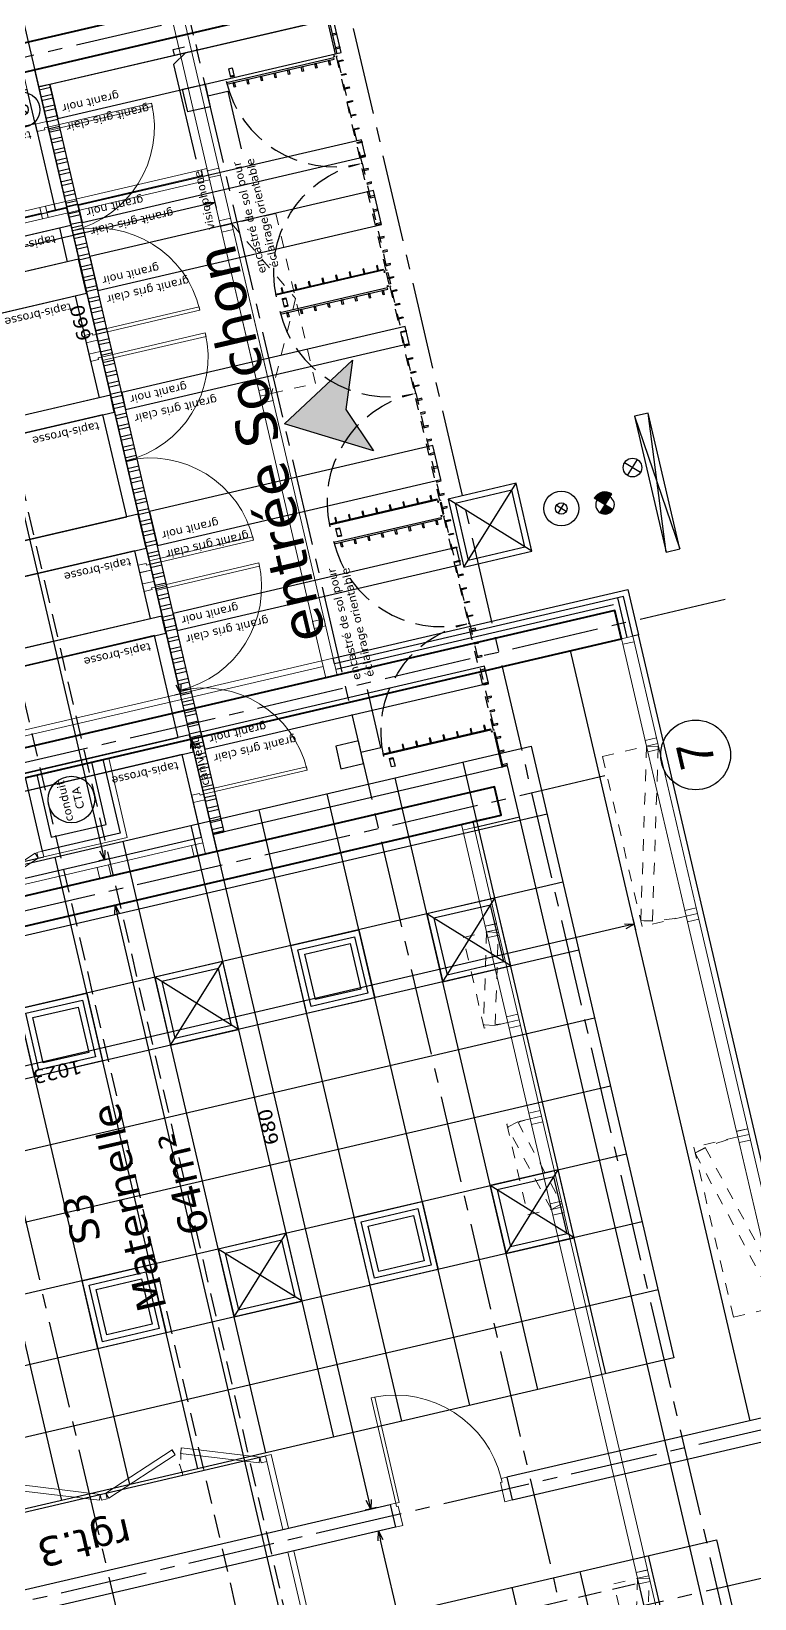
# Model space of a CAD drawing. Header units: metres. Extents: x -49 to 867749, y -579737 to 170817.
# Drawn here: x 867388.03 to 867394.25, y -409025.56 to -409012.08 of the extents above; entities that cross this region are included whole.
import ezdxf
from ezdxf.enums import TextEntityAlignment as Align

# ---------------------------------------------------------------- set-up
doc = ezdxf.new("R2010")
doc.units = ezdxf.units.M
doc.header["$MEASUREMENT"] = 0
doc.header["$PDMODE"] = 3
doc.header["$PDSIZE"] = 0.1
for name, pattern in [('01', [0.15, 0.1, -0.05]), ('02', [0.28, 0.2, -0.08]), ('03', [0.7, 0.5, -0.2]), ('AXES2', [1.125, 0.75, -0.125, 0.125, -0.125])]:
    doc.linetypes.add(name, pattern=pattern)
for name, color, linetype in [('00-AXE-0.00', 14, 'AXES2'), ('01-CLOISON-0.25', 3, 'Continuous'), ('01-DOUBLAGE-0.0x', 6, 'Continuous'), ('01-ISOL-0.08', 43, 'ISOLATION'), ('01-MEN-VU-0.13', 163, 'Continuous'), ('01-SANITAIRE-0.15', 44, 'Continuous'), ('02-VU-CACHE-02-0.10', 133, '02'), ('06-COT-50&100-0.20', 2, 'Continuous'), ('06-SYMB-DIVERS-0.20', 20, 'Continuous'), ('06-TXT-DETAILS-DIVERS-02.20', 2, 'Continuous'), ('06-TXT-DIVERS-0.20', 70, 'Continuous'), ('06-TXT-ETIQUETTES SURFACES', 210, 'Continuous'), ('07-PLAFONDS-0.13', 5, 'Continuous'), ('07-SOLS-0.13', 211, 'Continuous'), ('08-VU-0.08', 56, 'Continuous'), ('08-VU-0.13', 44, 'Continuous'), ('08-VU-0.20', 32, 'Continuous')]:
    doc.layers.add(name, color=color, linetype=linetype)
doc.layers.add('01-BETON-0.40', color=4, linetype='Continuous', lineweight=40)
doc.layers.add('01-MEN-CP-0.15', color=2, linetype='Continuous', lineweight=18)
doc.styles.add('COT', font='verdana.ttf')
doc.styles.add('locaux 100', font='verdana.ttf', dxfattribs={"height": 0.22})
doc.styles.add('locaux 20', font='verdana.ttf', dxfattribs={"height": 0.07})
doc.styles.add('locaux 200', font='verdana.ttf', dxfattribs={"height": 0.35})
doc.styles.get("Standard").update_dxf_attribs({"font": 'arial.ttf'})
doc.linetypes.add('ISOLATION', pattern='A,0.0001,-0.1,[134,ltypeshp.shx,S=0.1,R=0,X=-0.1,Y=0],-0.2,[134,ltypeshp.shx,S=0.1,R=180,X=0.1,Y=0],-0.1', length=0.4001)
doc.dimstyles.new('COT50', dxfattribs={"dimtxt": 0.12, "dimasz": 0.08, "dimexe": 0.05, "dimexo": 0, "dimgap": 0.05, "dimtad": 1, "dimdec": 0, "dimlfac": 100, "dimzin": 0, "dimdsep": 46, "dimtxsty": 'COT', "dimblk": 'OPEN30', "dimcen": 0.04, "dimdle": 0.05, "dimclrd": 256, "dimclre": 256, "dimclrt": 6, "dimadec": 0, "dimazin": 0, "dimtm": 1e-09, "dimtfac": 1, "dimtdec": 0, "dimtmove": 1, "dimatfit": 0, "dimldrblk": 'OPEN30', "dimfxl": 0.05, "dimfxlon": 1, "dimtolj": 1, "dimtzin": 0, "dimlwd": -1, "dimlwe": -1, "dimarcsym": 0})

# ---------------------------------------------------------------- blocks, each defined once
blk = doc.blocks.new('fen150')
at = {"linetype": '01'}
blk.add_lwpolyline([(-1.55, 0), (-1.55, 0.388), (-0.05, 0.388), (-0.05, 0)], dxfattribs=at)
blk.add_lwpolyline([(-1.525, 0.292), (-0.076, -0.097), (-0.05, 0), (-1.499, 0.388)], close=True, dxfattribs=at)
for points in [[(-1.6, -0.1), (-1.55, -0.1), (-1.55, 0), (-1.6, 0)], [(-1.55, -0.1), (-1.5, -0.1), (-1.5, 0), (-1.55, 0)], [(-0.05, -0.1), (0, -0.1), (0, 0), (-0.05, 0)], [(-1.55, -0.1), (-0.05, -0.1), (-0.05, 0), (-1.55, 0)], [(-0.1, -0.1), (-0.05, -0.1), (-0.05, 0), (-0.1, 0)]]:
    blk.add_lwpolyline(points, close=True)
blk.add_arc((-0.05, 0), 1.5, 165, 180, dxfattribs=at)
blk = doc.blocks.new('Spot-directionnel')
h = blk.add_hatch(color=256)
h.dxf.hatch_style = 1
h.paths.add_polyline_path([(-0.057, 0.057, 0.414214), (-0.057, -0.057), (0, 0)])
h = blk.add_hatch(color=256)
h.dxf.hatch_style = 1
h.paths.add_polyline_path([(0.078, 0.078), (0, 0), (0.078, -0.078, 0.414214)])
for p, q in [((-0.057, -0.057), (0.078, 0.078)), ((-0.057, 0.057), (0.078, -0.078))]:
    blk.add_line(p, q)
for radius, start, end in [(0.08, 45, 315), (0.11, 315, 45)]:
    blk.add_arc((0, 0), radius, start, end)
blk = doc.blocks.new('LuminaireSuspendu')
for p, q in [((-0.035, 0.035), (0.035, -0.035)), ((-0.035, -0.035), (0.035, 0.035))]:
    blk.add_line(p, q)
for radius in [0.15, 0.05]:
    blk.add_circle((0, 0), radius)
blk = doc.blocks.new('Eclairage-Pl-60x60')
for p, q in [((-0.3, 0.3), (0.3, -0.3)), ((-0.3, -0.3), (0.3, 0.3))]:
    blk.add_line(p, q)
for points in [[(-0.3, -0.3), (0.3, -0.3), (0.3, 0.3), (-0.3, 0.3)], [(-0.25, -0.25), (0.25, -0.25), (0.25, 0.25), (-0.25, 0.25)]]:
    blk.add_lwpolyline(points, close=True)
blk = doc.blocks.new('_Open30')
at = {"color": 0, "linetype": 'ByBlock', "lineweight": -2}
for p, q in [((-1, 0.27), (0, 0)), ((0, 0), (-1, -0.27)), ((0, 0), (-1, 0))]:
    blk.add_line(p, q, dxfattribs=at)
blk = doc.blocks.new('*D166')
at = {"layer": '06-COT-50&100-0.20', "transparency": 16777216}
for p, q in [((867391.064, -409024.97), (867390.967, -409024.992)), ((867392.54, -409031.524), (867391.033, -409025.059)), ((867392.607, -409031.59), (867392.51, -409031.613))]:
    blk.add_line(p, q, dxfattribs=at)
at = {"layer": 'Defpoints', "color": 0, "transparency": 16777216}
for p in [(867391.015, -409024.981), (867391.162, -409024.947), (867392.705, -409031.568)]:
    blk.add_point(p, dxfattribs=at)
at = {"layer": '06-COT-50&100-0.20', "transparency": 16777216, "xscale": 0.08, "yscale": 0.08, "zscale": 0.08}
for p, rotation in [((867391.015, -409024.981), 103.1212703830424), ((867392.559, -409031.602), 283.1212703830424)]:
    blk.add_blockref('_Open30', p, dxfattribs=dict(at, rotation=rotation))
at = {"layer": '06-COT-50&100-0.20', "color": 6, "transparency": 16777216, "insert": (867391.677, -409028.317), "char_height": 0.12, "attachment_point": 5, "rotation": 103.1213, "style": 'COT'}
blk.add_mtext('\\A1;680', dxfattribs=at)
blk = doc.blocks.new('*D167')
at = {"layer": '06-COT-50&100-0.20', "transparency": 16777216}
for p, q in [((867389.358, -409018.18), (867389.455, -409018.157)), ((867390.932, -409024.713), (867389.425, -409018.246)), ((867390.999, -409024.779), (867390.902, -409024.802))]:
    blk.add_line(p, q, dxfattribs=at)
at = {"layer": 'Defpoints', "color": 0, "transparency": 16777216}
for p in [(867389.407, -409018.168), (867388.562, -409018.365), (867391.097, -409024.757)]:
    blk.add_point(p, dxfattribs=at)
at = {"layer": '06-COT-50&100-0.20', "transparency": 16777216, "xscale": 0.08, "yscale": 0.08, "zscale": 0.08}
for p, rotation in [((867389.407, -409018.168), 103.1212703830424), ((867390.95, -409024.791), 283.1212703830424)]:
    blk.add_blockref('_Open30', p, dxfattribs=dict(at, rotation=rotation))
at = {"layer": '06-COT-50&100-0.20', "color": 6, "transparency": 16777216, "insert": (867390.069, -409021.505), "char_height": 0.12, "attachment_point": 5, "rotation": 103.1213, "style": 'COT'}
blk.add_mtext('\\A1;680', dxfattribs=at)
blk = doc.blocks.new('*D168')
at = {"layer": '06-COT-50&100-0.20', "transparency": 16777216}
for p, q in [((867387.769, -409011.362), (867387.866, -409011.34)), ((867389.298, -409017.701), (867387.836, -409011.429)), ((867389.267, -409017.79), (867389.365, -409017.767))]:
    blk.add_line(p, q, dxfattribs=at)
at = {"layer": 'Defpoints', "color": 0, "transparency": 16777216}
for p in [(867387.818, -409011.351), (867387.156, -409011.505), (867388.581, -409017.95)]:
    blk.add_point(p, dxfattribs=at)
at = {"layer": '06-COT-50&100-0.20', "transparency": 16777216, "xscale": 0.08, "yscale": 0.08, "zscale": 0.08}
for p, rotation in [((867387.818, -409011.351), 103.1212703830424), ((867389.316, -409017.779), 283.1212703830424)]:
    blk.add_blockref('_Open30', p, dxfattribs=dict(at, rotation=rotation))
at = {"layer": '06-COT-50&100-0.20', "color": 6, "transparency": 16777216, "insert": (867388.457, -409014.59), "char_height": 0.12, "attachment_point": 5, "rotation": 103.1213, "style": 'COT'}
blk.add_mtext('\\A1;660', dxfattribs=at)
blk = doc.blocks.new('P90-20')
at = {"linetype": 'Continuous'}
for points in [[(-0.05, 0.929), (-0.05, 0), (-0.08, 0), (-0.08, 0.929)], [(-0.965, -0.03), (-0.965, -0.2), (-1.03, -0.2), (-1.03, 0), (-0.98, 0), (-0.98, -0.03)], [(0, 0), (0, -0.2), (-0.065, -0.2), (-0.065, -0.03), (-0.05, -0.03), (-0.05, 0)]]:
    blk.add_lwpolyline(points, close=True, dxfattribs=at)
blk.add_arc((-0.043, -0.006), 0.937, 92.2388, 179.6062, dxfattribs=at)
at = {"linetype": 'Continuous', "text_generation_flag": 6}
blk.add_attdef('TEXTE', text='', height=0.08, rotation=90, dxfattribs=at).set_placement((-0.188, 0.469), align=Align.CENTER)
blk = doc.blocks.new('*D163')
at = {"layer": '06-COT-50&100-0.20', "transparency": 16777216}
for p, q in [((867389.532, -409013.574), (867383.598, -409014.957)), ((867389.599, -409013.507), (867389.621, -409013.604)), ((867383.509, -409014.926), (867383.532, -409015.024))]:
    blk.add_line(p, q, dxfattribs=at)
at = {"layer": 'Defpoints', "color": 0, "transparency": 16777216}
for p in [(867389.565, -409013.362), (867383.475, -409014.781), (867383.52, -409014.975)]:
    blk.add_point(p, dxfattribs=at)
at = {"layer": '06-COT-50&100-0.20', "transparency": 16777216, "xscale": 0.08, "yscale": 0.08, "zscale": 0.08}
for p, rotation in [((867389.61, -409013.556), 13.12127038304243), ((867383.52, -409014.975), 193.1212703830424)]:
    blk.add_blockref('_Open30', p, dxfattribs=dict(at, rotation=rotation))
at = {"layer": '06-COT-50&100-0.20', "color": 6, "transparency": 16777216, "insert": (867386.591, -409014.375), "char_height": 0.12, "attachment_point": 5, "rotation": 193.1213, "style": 'COT'}
blk.add_mtext('\\A1;625', dxfattribs=at)
blk = doc.blocks.new('*D185')
at = {"layer": '06-COT-50&100-0.20', "transparency": 16777216}
for p, q in [((867393.135, -409019.779), (867383.328, -409022.065)), ((867393.201, -409019.712), (867393.224, -409019.809)), ((867383.239, -409022.034), (867383.261, -409022.132))]:
    blk.add_line(p, q, dxfattribs=at)
at = {"layer": 'Defpoints', "color": 0, "transparency": 16777216}
for p in [(867392.665, -409017.409), (867382.634, -409019.439), (867383.25, -409022.083)]:
    blk.add_point(p, dxfattribs=at)
at = {"layer": '06-COT-50&100-0.20', "transparency": 16777216, "xscale": 0.08, "yscale": 0.08, "zscale": 0.08}
for p, rotation in [((867393.213, -409019.761), 13.12127038304243), ((867383.25, -409022.083), 193.1212703830424)]:
    blk.add_blockref('_Open30', p, dxfattribs=dict(at, rotation=rotation))
at = {"layer": '06-COT-50&100-0.20', "color": 6, "transparency": 16777216, "insert": (867388.257, -409021.031), "char_height": 0.12, "attachment_point": 5, "rotation": 193.1213, "style": 'COT'}
blk.add_mtext('\\A1;1023', dxfattribs=at)
blk = doc.blocks.new('fen80')
at = {"linetype": '01'}
blk.add_lwpolyline([(0.849, 0.11), (0.076, -0.097), (0.05, 0), (0.823, 0.207)], close=True, dxfattribs=at)
blk.add_lwpolyline([(0.85, 0), (0.85, 0.207), (0.05, 0.207), (0.05, 0)], dxfattribs=at)
for points in [[(0.05, -0.1), (0, -0.1), (0, 0), (0.05, 0)], [(0.1, -0.1), (0.05, -0.1), (0.05, 0), (0.1, 0)], [(0.85, -0.1), (0.05, -0.1), (0.05, 0), (0.85, 0)], [(0.85, -0.1), (0.8, -0.1), (0.8, 0), (0.85, 0)], [(0.9, -0.1), (0.85, -0.1), (0.85, 0), (0.9, 0)]]:
    blk.add_lwpolyline(points, close=True)
blk.add_arc((0.05, 0), 0.8, 0, 14.9998, dxfattribs=at)
blk = doc.blocks.new('P180')
for points in [[(-1.85, 0.915), (-1.85, 0), (-1.88, 0), (-1.88, 0.915)], [(-0.08, 0.915), (-0.08, 0), (-0.05, 0), (-0.05, 0.915)], [(0, 0), (0, -0.1), (-0.065, -0.1), (-0.065, -0.03), (-0.05, -0.03), (-0.05, 0)]]:
    blk.add_lwpolyline(points, close=True)
at = {"linetype": 'Continuous'}
blk.add_lwpolyline([(-1.93, 0), (-1.93, -0.1), (-1.865, -0.1), (-1.865, -0.03), (-1.88, -0.03), (-1.88, 0)], close=True, dxfattribs=at)
for centre, start, end in [((-1.88, 0), 0, 90), ((-0.05, 0), 90, 180)]:
    blk.add_arc(centre, 0.915, start, end)
at = {"linetype": 'Continuous', "text_generation_flag": 6}
blk.add_attdef('TEXTE', (-0.188, 0.598), '', height=0.08, rotation=90, dxfattribs=at)
blk = doc.blocks.new('A$C6BB47F20')
for points in [[(-0.027, 0.022), (-0.027, 0.967), (-0.038, 0.967), (-0.038, 0.022)], [(-0.038, 0.912), (-0.038, 0.902), (-0.078, 0.902), (-0.078, 0.912)], [(-0.038, 0.792), (-0.038, 0.782), (-0.078, 0.782), (-0.078, 0.792)], [(-0.038, 0.672), (-0.038, 0.662), (-0.078, 0.662), (-0.078, 0.672)], [(-0.038, 0.552), (-0.038, 0.542), (-0.078, 0.542), (-0.078, 0.552)], [(-0.038, 0.432), (-0.038, 0.422), (-0.078, 0.422), (-0.078, 0.432)], [(-0.038, 0.312), (-0.038, 0.302), (-0.078, 0.302), (-0.078, 0.312)], [(-0.038, 0.192), (-0.038, 0.182), (-0.078, 0.182), (-0.078, 0.192)], [(-0.038, 0.072), (-0.038, 0.062), (-0.078, 0.062), (-0.078, 0.072)]]:
    blk.add_lwpolyline(points, close=True)
at = {"linetype": '01', "ltscale": 0.25}
for points in [[(-0.02, 0), (-0.965, 0), (-0.965, -0.01), (-0.02, -0.01)], [(-0.91, -0.01), (-0.9, -0.01), (-0.9, -0.05), (-0.91, -0.05)], [(-0.79, -0.01), (-0.78, -0.01), (-0.78, -0.05), (-0.79, -0.05)], [(-0.67, -0.01), (-0.66, -0.01), (-0.66, -0.05), (-0.67, -0.05)], [(-0.55, -0.01), (-0.54, -0.01), (-0.54, -0.05), (-0.55, -0.05)], [(-0.43, -0.01), (-0.42, -0.01), (-0.42, -0.05), (-0.43, -0.05)], [(-0.31, -0.01), (-0.3, -0.01), (-0.3, -0.05), (-0.31, -0.05)], [(-0.19, -0.01), (-0.18, -0.01), (-0.18, -0.05), (-0.19, -0.05)], [(-0.07, -0.01), (-0.06, -0.01), (-0.06, -0.05), (-0.07, -0.05)]]:
    blk.add_lwpolyline(points, close=True, dxfattribs=at)
blk.add_circle((-0.013, 0.015), 0.005)
at = {"linetype": '03', "ltscale": 0.5}
blk.add_arc((-0.013, 0.015), 0.952, 90, 180, dxfattribs=at)
blk = doc.blocks.new('*D843')
at = {"layer": '06-COT-50&100-0.20', "transparency": 16777216}
for p, q in [((867388.705, -409019.608), (867388.802, -409019.585)), ((867393.457, -409039.774), (867388.771, -409019.674)), ((867393.426, -409039.863), (867393.523, -409039.841))]:
    blk.add_line(p, q, dxfattribs=at)
at = {"layer": 'Defpoints', "color": 0, "transparency": 16777216}
for p in [(867388.753, -409019.597), (867387.7, -409019.842), (867393.042, -409039.953)]:
    blk.add_point(p, dxfattribs=at)
at = {"layer": '06-COT-50&100-0.20', "transparency": 16777216, "xscale": 0.08, "yscale": 0.08, "zscale": 0.08}
for p, rotation in [((867388.753, -409019.597), 103.1212703830424), ((867393.475, -409039.852), 283.1212703830424)]:
    blk.add_blockref('_Open30', p, dxfattribs=dict(at, rotation=rotation))
at = {"layer": '06-COT-50&100-0.20', "color": 6, "transparency": 16777216, "insert": (867391.004, -409029.75), "char_height": 0.12, "attachment_point": 5, "rotation": 103.1213, "style": 'COT'}
blk.add_mtext('\\A1;2080', dxfattribs=at)
blk = doc.blocks.new('*D844')
at = {"layer": '06-COT-50&100-0.20', "transparency": 16777216}
for p, q in [((867389.812, -409010.594), (867375.964, -409013.822)), ((867389.902, -409010.624), (867389.879, -409010.527)), ((867375.897, -409013.889), (867375.874, -409013.791))]:
    blk.add_line(p, q, dxfattribs=at)
at = {"layer": 'Defpoints', "color": 0, "transparency": 16777216}
for p in [(867390.146, -409011.674), (867375.886, -409013.84), (867376.142, -409014.938)]:
    blk.add_point(p, dxfattribs=at)
at = {"layer": '06-COT-50&100-0.20', "transparency": 16777216, "xscale": 0.08, "yscale": 0.08, "zscale": 0.08}
for p, rotation in [((867389.89, -409010.576), 13.12127038304243), ((867375.886, -409013.84), 193.1212703830424)]:
    blk.add_blockref('_Open30', p, dxfattribs=dict(at, rotation=rotation))
at = {"layer": '06-COT-50&100-0.20', "color": 6, "transparency": 16777216, "insert": (867382.913, -409012.318), "char_height": 0.12, "attachment_point": 5, "rotation": 193.1213, "style": 'COT'}
blk.add_mtext('\\A1;1438', dxfattribs=at)
blk = doc.blocks.new('A$C6E921B32')
at = {"layer": '07-SOLS-0.13'}
for points in [[(0.879, 2.6), (0.879, 12.831), (0.729, 12.831), (0.729, 2.6)], [(1.929, 2.6), (1.929, 12.831), (1.779, 12.831), (1.779, 2.6)], [(2.829, 2.6), (2.829, 12.831), (2.529, 12.831), (2.529, 2.6)], [(3.879, 2.6), (3.88, 12.831), (3.73, 12.831), (3.729, 2.6)], [(5.079, 2.6), (5.079, 12.831), (4.779, 12.831), (4.779, 2.6)], [(5.529, 2.6), (5.529, 12.831), (5.379, 12.831), (5.379, 2.6)], [(6.6, 2.7), (6.6, 12.831), (6.3, 12.831), (6.3, 2.7)], [(0.879, 0), (0.879, 2.5), (0.729, 2.5), (0.729, 0)], [(1.779, 2.5), (1.779, 0), (1.929, 0), (1.929, 2.5)], [(2.529, 2.5), (2.529, 0), (2.829, 0), (2.829, 2.5)], [(3.729, 2.5), (3.729, 0), (3.879, 0), (3.879, 2.5)], [(4.779, 2.5), (4.779, 0), (5.079, 0), (5.079, 2.5)], [(5.379, 2.5), (5.379, 0), (5.529, 0), (5.529, 2.5)], [(6.3, 2.5), (6.3, 0), (6.6, 0), (6.6, 2.5)]]:
    blk.add_lwpolyline(points, close=True, dxfattribs=at)
at = {"layer": '08-VU-0.08'}
for points in [[(0.729, 4.7), (0, 4.7), (0, 2.7), (0.729, 2.7)], [(1.779, 4.7), (0.879, 4.7), (0.879, 2.7), (1.779, 2.7)], [(2.529, 4.7), (1.929, 4.7), (1.929, 2.7), (2.529, 2.7)], [(3.729, 4.7), (2.829, 4.7), (2.829, 2.7), (3.729, 2.7)], [(3.879, 4.7), (4.779, 4.7), (4.779, 2.7), (3.879, 2.7)], [(5.079, 4.7), (5.379, 4.7), (5.379, 2.7), (5.079, 2.7)], [(5.529, 4.7), (6.3, 4.7), (6.3, 2.7), (5.529, 2.7)]]:
    blk.add_lwpolyline(points, close=True, dxfattribs=at)
at = {"layer": '06-TXT-DETAILS-DIVERS-02.20', "char_height": 0.07, "width": 1.22139, "attachment_point": 4, "rotation": 90, "style": 'locaux 20'}
for insert in [(0.654, 2.754), (1.704, 2.754), (2.454, 2.754), (3.654, 2.754), (4.704, 2.754), (5.304, 2.754), (6.225, 2.754)]:
    blk.add_mtext('tapis-brosse', dxfattribs=dict(at, insert=insert))
at = {"layer": '07-SOLS-0.13', "char_height": 0.07, "width": 1.71911, "rotation": 90, "style": 'locaux 20'}
for s, insert, attachment_point in [('granit gris clair', (0.644, 4.742), 4), ('granit gris clair', (1.694, 4.742), 4), ('granit gris clair', (2.444, 4.742), 4), ('granit gris clair', (3.644, 4.742), 4), ('granit gris clair', (4.694, 4.742), 4), ('granit gris clair', (5.294, 4.742), 4), ('granit gris clair', (6.215, 4.742), 4), ('granit noir', (0.811, 4.742), 4), ('granit noir', (1.861, 4.742), 4), ('granit noir', (2.611, 4.742), 4), ('granit noir', (3.811, 4.742), 4), ('granit noir', (4.861, 4.742), 4), ('granit noir', (5.461, 4.742), 4), ('granit noir', (6.381, 4.742), 4), ('granit gris clair', (0.644, 2.443), 6), ('granit noir', (0.811, 2.443), 6), ('granit gris clair', (1.694, 2.443), 6), ('granit noir', (1.861, 2.443), 6), ('granit gris clair', (2.444, 2.443), 6), ('granit noir', (2.611, 2.443), 6), ('granit gris clair', (3.644, 2.443), 6), ('granit noir', (3.811, 2.443), 6), ('granit gris clair', (4.694, 2.443), 6), ('granit noir', (4.861, 2.443), 6), ('granit gris clair', (5.294, 2.443), 6), ('granit noir', (5.461, 2.443), 6), ('granit gris clair', (6.215, 2.443), 6), ('granit noir', (6.381, 2.443), 6)]:
    blk.add_mtext(s, dxfattribs=dict(at, insert=insert, attachment_point=attachment_point))
blk = doc.blocks.new('*D850')
at = {"layer": '06-COT-50&100-0.20', "transparency": 16777216}
for p, q in [((867387.213, -409012.768), (867387.115, -409012.791)), ((867388.644, -409019.129), (867387.182, -409012.857)), ((867388.711, -409019.196), (867388.614, -409019.218))]:
    blk.add_line(p, q, dxfattribs=at)
at = {"layer": 'Defpoints', "color": 0, "transparency": 16777216}
for p in [(867387.997, -409012.585), (867387.164, -409012.779), (867389.593, -409018.99)]:
    blk.add_point(p, dxfattribs=at)
at = {"layer": '06-COT-50&100-0.20', "transparency": 16777216, "xscale": 0.08, "yscale": 0.08, "zscale": 0.08}
for p, rotation in [((867387.164, -409012.779), 103.1212703830424), ((867388.662, -409019.207), 283.1212703830424)]:
    blk.add_blockref('_Open30', p, dxfattribs=dict(at, rotation=rotation))
at = {"layer": '06-COT-50&100-0.20', "color": 6, "transparency": 16777216, "insert": (867387.804, -409016.019), "char_height": 0.12, "attachment_point": 5, "rotation": 103.1213, "style": 'COT'}
blk.add_mtext('\\A1;660', dxfattribs=at)

msp = doc.modelspace()

# ---------------------------------------------------------------- hatches: boundary and pattern name
at = {"layer": '06-SYMB-DIVERS-0.20'}
h = msp.add_hatch(color=256, dxfattribs=at)
h.dxf.hatch_style = 1
h.paths.add_polyline_path([(867390.972, -409015.691), (867390.207, -409015.459), (867390.791, -409014.912), (867390.736, -409015.335)])
at = {"layer": '08-VU-0.08'}
h = msp.add_hatch(dxfattribs=at)
h.set_pattern_fill('ANSI32', color=256, scale=0.25, angle=45)
h.set_pattern_definition([(193.12127, (867395.25045, -409031.80924), (0.02128246, -0.09130235), []), (193.12127, (867395.21292, -409031.7859), (0.02128246, -0.09130235), [])])
h.paths.add_polyline_path([(867389.69, -409018.967), (867388.192, -409012.54), (867388.094, -409012.562), (867389.593, -409018.99)])

# ---------------------------------------------------------------- linework, layer by layer
at = {"layer": '00-AXE-0.00'}
for p, q in [((867401.698, -409058.806), (867387.654, -408998.554)), ((867400.665, -409060.323), (867386.62, -409000.071)), ((867397.044, -409061.167), (867382.999, -409000.915)), ((867391.343, -409011.523), (867375.446, -409015.228)), ((867393.994, -409016.97), (867379.312, -409020.393)), ((867392.961, -409018.487), (867378.279, -409021.91)), ((867395.594, -409023.811), (867380.907, -409027.234)), ((867394.561, -409025.328), (867379.874, -409028.751))]:
    msp.add_line(p, q, dxfattribs=at)
at = {"layer": '00-AXE-0.00', "linetype": 'Continuous'}
msp.add_circle((867393.74, -409018.306), 0.3, dxfattribs=at)
at = {"layer": '01-BETON-0.40'}
for points in [[(867386.239, -409012.841), (867386.182, -409012.597), (867390.39, -409011.617), (867390.446, -409011.86)], [(867384.424, -409019.073), (867384.481, -409019.316), (867393.103, -409017.307), (867393.046, -409017.063)], [(867383.274, -409020.617), (867383.331, -409020.861), (867392.069, -409018.824), (867392.013, -409018.58)]]:
    msp.add_lwpolyline(points, close=True, dxfattribs=at)
at = {"layer": '01-CLOISON-0.25'}
for points in [[(867388.13, -409019.133), (867387.982, -409018.5), (867388.08, -409018.478), (867388.204, -409019.013), (867388.677, -409018.903), (867388.552, -409018.367), (867388.649, -409018.345), (867388.797, -409018.978)], [(867394.549, -409023.952), (867392.119, -409024.518), (867392.165, -409024.713), (867394.595, -409024.147)], [(867391.116, -409024.752), (867391.162, -409024.947), (867384.291, -409026.548), (867384.245, -409026.354)]]:
    msp.add_lwpolyline(points, close=True, dxfattribs=at)
at = {"layer": '01-DOUBLAGE-0.0x'}
for points in [[(867388.06, -409012.416), (867388.094, -409012.562), (867390.626, -409011.972), (867390.536, -409011.583), (867390.39, -409011.617), (867390.446, -409011.86)], [(867393.2, -409017.284), (867393.121, -409016.943), (867390.637, -409017.522), (867390.626, -409017.473), (867393.158, -409016.883), (867393.249, -409017.273), (867393.2, -409017.284)], [(867392.227, -409018.838), (867392.125, -409018.4), (867389.593, -409018.99), (867389.627, -409019.136), (867392.013, -409018.58), (867392.069, -409018.824), (867391.826, -409018.88), (867391.837, -409018.929)]]:
    msp.add_lwpolyline(points, close=True, dxfattribs=at)
at = {"layer": '01-ISOL-0.08', "ltscale": 0.1}
for p, q in [((867393.152, -409017.295), (867393.072, -409016.954)), ((867393.035, -409017.015), (867390.649, -409017.571))]:
    msp.add_line(p, q, dxfattribs=at)
at = {"layer": '01-MEN-CP-0.15'}
for p, q in [((867389.505, -409013.324), (867388.166, -409013.637)), ((867388.117, -409013.648), (867386.778, -409013.96))]:
    msp.add_line(p, q, dxfattribs=at)
for points in [[(867390.529, -409017.496), (867389.03, -409011.068), (867389.128, -409011.046), (867390.626, -409017.473)], [(867389.03, -409011.068), (867390.529, -409017.496), (867390.626, -409017.473), (867389.128, -409011.046)], [(867388.164, -409012.86), (867388.06, -409012.416), (867387.963, -409012.439), (867388.066, -409012.882)], [(867389.516, -409013.373), (867389.494, -409013.276), (867388.154, -409013.588), (867388.177, -409013.685)], [(867389.565, -409013.362), (867389.542, -409013.264), (867389.494, -409013.276), (867389.516, -409013.373)], [(867389.56, -409013.342), (867389.547, -409013.284), (867389.644, -409013.261), (867389.658, -409013.32)], [(867388.177, -409013.685), (867388.154, -409013.588), (867388.106, -409013.599), (867388.128, -409013.697)], [(867388.128, -409013.697), (867388.106, -409013.599), (867386.767, -409013.911), (867386.789, -409014.009)], [(867389.658, -409013.761), (867389.647, -409013.712), (867389.744, -409013.69), (867389.755, -409013.738)], [(867389.669, -409013.81), (867389.658, -409013.761), (867389.755, -409013.738), (867389.767, -409013.787)], [(867389.999, -409015.222), (867389.658, -409013.761), (867389.755, -409013.738), (867390.096, -409015.199)], [(867388.602, -409014.739), (867388.624, -409014.837), (867388.527, -409014.859), (867388.504, -409014.762)], [(867389.999, -409015.222), (867389.987, -409015.173), (867390.085, -409015.151), (867390.096, -409015.199)], [(867390.012, -409015.28), (867389.999, -409015.222), (867390.096, -409015.199), (867390.11, -409015.258)], [(867389.063, -409016.716), (867389.085, -409016.814), (867388.988, -409016.836), (867388.965, -409016.739)], [(867390.464, -409017.218), (867390.45, -409017.16), (867390.548, -409017.137), (867390.561, -409017.196)], [(867393.2, -409017.284), (867393.212, -409017.333), (867393.114, -409017.355), (867393.103, -409017.307)], [(867393.212, -409017.333), (867393.405, -409018.16), (867393.307, -409018.183), (867393.114, -409017.355)], [(867384.45, -409018.964), (867384.439, -409018.915), (867390.529, -409017.496), (867390.54, -409017.545)], [(867390.626, -409017.473), (867390.66, -409017.619), (867390.563, -409017.642), (867390.529, -409017.496)], [(867389.627, -409019.136), (867389.523, -409018.693), (867389.426, -409018.716), (867389.529, -409019.159)], [(867391.74, -409018.952), (867391.729, -409018.903), (867391.826, -409018.88), (867391.837, -409018.929)], [(867391.933, -409019.78), (867391.74, -409018.952), (867391.837, -409018.929), (867392.03, -409019.757)], [(867383.251, -409020.52), (867383.24, -409020.471), (867389.495, -409019.013), (867389.507, -409019.062)], [(867389.432, -409019.182), (867389.409, -409019.084), (867389.507, -409019.062), (867389.529, -409019.159)], [(867387.515, -409019.57), (867387.487, -409019.528), (867388.065, -409019.151), (867388.092, -409019.193)], [(867388.081, -409019.145), (867388.092, -409019.193), (867388.141, -409019.182), (867388.13, -409019.133)], [(867388.598, -409019.273), (867388.621, -409019.371), (867388.719, -409019.348), (867388.696, -409019.251)], [(867393.768, -409019.719), (867394.188, -409021.52), (867394.09, -409021.543), (867393.67, -409019.741)], [(867392.405, -409021.364), (867392.235, -409020.633), (867392.137, -409020.656), (867392.308, -409021.386)], [(867393.326, -409025.315), (867392.609, -409022.24), (867392.512, -409022.263), (867393.229, -409025.338)], [(867388.7, -409024.696), (867388.672, -409024.654), (867389.242, -409024.283), (867389.269, -409024.325)], [(867389.991, -409024.395), (867389.997, -409024.346), (867389.322, -409024.264), (867389.316, -409024.314)], [(867390.057, -409024.383), (867390.045, -409024.334), (867389.997, -409024.346), (867390.008, -409024.394)], [(867390.193, -409024.967), (867390.045, -409024.334), (867390.094, -409024.323), (867390.242, -409024.956)], [(867388.618, -409024.715), (867388.624, -409024.666), (867387.948, -409024.584), (867387.942, -409024.634)], [(867388.684, -409024.703), (867388.672, -409024.654), (867388.624, -409024.666), (867388.635, -409024.714)], [(867390.238, -409025.162), (867390.386, -409025.795), (867390.435, -409025.784), (867390.287, -409025.151)]]:
    msp.add_lwpolyline(points, close=True, dxfattribs=at)
at = {"layer": '01-MEN-CP-0.15', "linetype": '01'}
for points in [[(867390.096, -409015.199), (867390.474, -409015.111), (867390.133, -409013.65), (867389.755, -409013.738)], [(867389.755, -409013.738), (867390.304, -409014.381), (867390.096, -409015.199)]]:
    msp.add_lwpolyline(points, dxfattribs=at)
at = {"layer": '01-MEN-CP-0.15'}
msp.add_lwpolyline([(867388.797, -409018.978), (867388.13, -409019.133), (867388.141, -409019.182), (867388.857, -409019.015), (867388.698, -409018.333), (867388.649, -409018.345), (867388.797, -409018.978)], dxfattribs=at)
at = {"layer": '01-MEN-CP-0.15', "linetype": '01', "ltscale": 0.5}
for centre, start, end in [((867388.672, -409024.654), 13.1213, 33.1213), ((867389.997, -409024.346), 173.1213, 193.1213)]:
    msp.add_arc(centre, 0.68, start, end, dxfattribs=at)
at = {"layer": '01-MEN-VU-0.13'}
for points in [[(867390.647, -409012.281), (867390.578, -409011.984), (867390.588, -409011.981), (867390.657, -409012.278)], [(867390.658, -409012.109), (867390.656, -409012.099), (867390.617, -409012.108), (867390.619, -409012.118)], [(867390.686, -409012.225), (867390.683, -409012.216), (867390.644, -409012.225), (867390.647, -409012.235)], [(867389.746, -409012.478), (867389.729, -409012.405), (867389.758, -409012.398), (867389.775, -409012.471)], [(867389.744, -409012.468), (867389.773, -409012.461), (867389.775, -409012.471), (867389.746, -409012.478)], [(867391.108, -409014.258), (867391.085, -409014.16), (867391.095, -409014.158), (867391.118, -409014.255)], [(867391.107, -409014.212), (867391.105, -409014.202), (867391.144, -409014.193), (867391.146, -409014.202)], [(867390.207, -409014.455), (867390.19, -409014.382), (867390.219, -409014.375), (867390.236, -409014.448)], [(867390.19, -409014.382), (867390.219, -409014.375), (867390.221, -409014.385), (867390.192, -409014.392)], [(867390.204, -409014.445), (867390.234, -409014.438), (867390.236, -409014.448), (867390.207, -409014.455)], [(867391.546, -409016.137), (867391.569, -409016.235), (867391.578, -409016.232), (867391.556, -409016.135)], [(867391.566, -409016.179), (867391.568, -409016.189), (867391.607, -409016.179), (867391.605, -409016.17)], [(867390.667, -409016.432), (867390.65, -409016.359), (867390.68, -409016.352), (867390.697, -409016.425)], [(867390.65, -409016.359), (867390.68, -409016.352), (867390.682, -409016.362), (867390.653, -409016.369)], [(867390.665, -409016.422), (867390.694, -409016.415), (867390.697, -409016.425), (867390.667, -409016.432)], [(867392.007, -409018.114), (867392.076, -409018.411), (867392.086, -409018.409), (867392.017, -409018.112)], [(867392.068, -409018.156), (867392.066, -409018.147), (867392.027, -409018.156), (867392.029, -409018.166)], [(867392.095, -409018.273), (867392.093, -409018.264), (867392.054, -409018.273), (867392.056, -409018.282)], [(867391.128, -409018.409), (867391.111, -409018.336), (867391.14, -409018.329), (867391.158, -409018.402)], [(867391.111, -409018.336), (867391.14, -409018.329), (867391.143, -409018.339), (867391.114, -409018.346)], [(867392.123, -409018.39), (867392.12, -409018.38), (867392.081, -409018.39), (867392.084, -409018.399)]]:
    msp.add_lwpolyline(points, close=True, dxfattribs=at)
at = {"layer": '01-SANITAIRE-0.15', "linetype": '02'}
msp.add_lwpolyline([(867397.937, -409052.804), (867396.035, -409044.645), (867393.875, -409043.151), (867386.021, -409009.458), (867385.482, -409009.123), (867377.75, -409010.925), (867377.415, -409011.464), (867378.506, -409016.144), (867378.116, -409016.235), (867376.987, -409011.394), (867377.497, -409010.573), (867385.553, -409008.696), (867386.373, -409009.206), (867394.229, -409042.91), (867396.39, -409044.404), (867398.444, -409053.216), (867397.552, -409054.651), (867392.356, -409055.862), (867392.265, -409055.472), (867397.299, -409054.299), (867398.017, -409053.145)], dxfattribs=at)
at = {"layer": '01-SANITAIRE-0.15'}
msp.add_circle((867388.378, -409018.69), 0.2, dxfattribs=at)
at = {"layer": '02-VU-CACHE-02-0.10'}
msp.add_lwpolyline([(867383.475, -409028.117), (867383.384, -409027.728), (867393.25, -409025.428), (867393.34, -409025.818)], close=True, dxfattribs=at)
at = {"layer": '06-SYMB-DIVERS-0.20'}
msp.add_lwpolyline([(867390.972, -409015.691), (867390.207, -409015.459), (867390.791, -409014.912), (867390.736, -409015.335), (867390.972, -409015.691)], dxfattribs=at)
at = {"layer": '06-TXT-DETAILS-DIVERS-02.20'}
for points in [[(867389.36, -409012.267), (867389.256, -409012.37), (867389.446, -409013.184)], [(867389.549, -409012.638), (867389.722, -409012.598), (867389.837, -409013.093)], [(867390.865, -409018.283), (867391.037, -409018.243), (867390.921, -409017.744)]]:
    msp.add_lwpolyline(points, dxfattribs=at)
at = {"layer": '07-PLAFONDS-0.13'}
for p, q in [((867393.214, -409015.393), (867393.603, -409016.535)), ((867393.486, -409016.562), (867393.331, -409015.366)), ((867393.266, -409015.877), (867393.13, -409015.793)), ((867393.156, -409015.903), (867393.241, -409015.767)), ((867392.969, -409023.627), (867391.743, -409018.368)), ((867392.385, -409023.763), (867391.159, -409018.504)), ((867391.8, -409023.9), (867390.575, -409018.641)), ((867392.464, -409018.816), (867383.699, -409020.859)), ((867391.216, -409024.036), (867389.99, -409018.777)), ((867390.632, -409024.172), (867389.406, -409018.913)), ((867390.047, -409024.308), (867388.822, -409019.049)), ((867389.463, -409024.444), (867388.237, -409019.185)), ((867388.879, -409024.581), (867387.653, -409019.322)), ((867392.6, -409019.401), (867383.835, -409021.444)), ((867388.294, -409024.717), (867387.069, -409019.458)), ((867392.736, -409019.985), (867383.971, -409022.028)), ((867392.872, -409020.569), (867384.107, -409022.612)), ((867393.009, -409021.154), (867384.244, -409023.197)), ((867393.145, -409021.738), (867384.38, -409023.781)), ((867393.281, -409022.322), (867384.516, -409024.365)), ((867393.417, -409022.907), (867384.652, -409024.95)), ((867394.56, -409030.45), (867393.334, -409025.191)), ((867393.975, -409030.587), (867392.749, -409025.328)), ((867393.391, -409030.723), (867392.165, -409025.464))]:
    msp.add_line(p, q, dxfattribs=at)
for points in [[(867393.214, -409015.393), (867393.486, -409016.562), (867393.603, -409016.535), (867393.331, -409015.366)], [(867384.788, -409025.534), (867383.563, -409020.275), (867392.328, -409018.232), (867393.553, -409023.491)], [(867386.379, -409032.357), (867385.153, -409027.098), (867393.918, -409025.055), (867395.144, -409030.314)]]:
    msp.add_lwpolyline(points, close=True, dxfattribs=at)
at = {"layer": '07-PLAFONDS-0.13', "color": 1}
for points in [[(867390.399, -409020.53), (867390.263, -409019.945), (867390.847, -409019.809), (867390.983, -409020.394)], [(867390.436, -409020.47), (867390.323, -409019.983), (867390.81, -409019.869), (867390.923, -409020.356)], [(867390.474, -409020.41), (867390.383, -409020.02), (867390.772, -409019.929), (867390.863, -409020.319)], [(867388.062, -409021.075), (867387.925, -409020.49), (867388.51, -409020.354), (867388.646, -409020.938)], [(867388.099, -409021.015), (867387.985, -409020.528), (867388.472, -409020.414), (867388.586, -409020.901)], [(867388.136, -409020.955), (867388.045, -409020.565), (867388.435, -409020.474), (867388.526, -409020.864)], [(867390.944, -409022.867), (867390.808, -409022.283), (867391.392, -409022.147), (867391.528, -409022.731)], [(867390.981, -409022.807), (867390.868, -409022.32), (867391.355, -409022.207), (867391.468, -409022.694)], [(867391.018, -409022.747), (867390.928, -409022.357), (867391.317, -409022.267), (867391.408, -409022.656)], [(867388.606, -409023.412), (867388.47, -409022.828), (867389.055, -409022.691), (867389.191, -409023.276)], [(867388.644, -409023.352), (867388.53, -409022.865), (867389.017, -409022.751), (867389.131, -409023.238)], [(867388.681, -409023.292), (867388.59, -409022.902), (867388.98, -409022.811), (867389.071, -409023.201)]]:
    msp.add_lwpolyline(points, close=True, dxfattribs=at)
at = {"layer": '07-PLAFONDS-0.13'}
msp.add_circle((867393.198, -409015.835), 0.08, dxfattribs=at)
at = {"layer": '08-VU-0.08'}
msp.add_line((867396.948, -409039.094), (867392.227, -409018.838), dxfattribs=at)
msp.add_lwpolyline([(867389.69, -409018.967), (867388.192, -409012.54), (867388.094, -409012.562), (867389.593, -409018.99)], close=True, dxfattribs=at)
msp.add_lwpolyline([(867389.69, -409018.967), (867388.192, -409012.54), (867388.094, -409012.562), (867389.593, -409018.99)], close=True, dxfattribs=at)
at = {"layer": '08-VU-0.13'}
for p, q in [((867397.971, -409037.528), (867393.249, -409017.273)), ((867394.208, -409024.031), (867392.665, -409017.409)), ((867385.307, -409019.843), (867388.141, -409019.182)), ((867385.877, -409025.306), (867390.045, -409024.334))]:
    msp.add_line(p, q, dxfattribs=at)
at = {"layer": '08-VU-0.20', "linetype": '01', "ltscale": 0.2}
msp.add_lwpolyline([(867389.263, -409012.29), (867389.252, -409012.241), (867389.446, -409012.196), (867389.458, -409012.245)], close=True, dxfattribs=at)
at = {"layer": '08-VU-0.20'}
for points in [[(867389.526, -409012.537), (867389.571, -409012.732), (867389.377, -409012.777), (867389.331, -409012.582)], [(867390.888, -409018.38), (867390.843, -409018.185), (867390.648, -409018.231), (867390.693, -409018.426)]]:
    msp.add_lwpolyline(points, close=True, dxfattribs=at)

# ---------------------------------------------------------------- block references
at = {"rotation": 103.121270379485}
msp.add_blockref('A$C6E921B32', (867392.125, -409018.4), dxfattribs=at)
at = {"layer": '01-MEN-CP-0.15'}
for name, p, rotation in [('P180', (867388.602, -409014.739), 283.121270372989), ('P180', (867389.063, -409016.716), 283.121270372989), ('P180', (867389.523, -409018.693), 283.121270372989), ('fen150', (867393.307, -409018.183), 103.1212703798635), ('fen80', (867392.512, -409022.263), 103.1212703729891)]:
    msp.add_blockref(name, p, dxfattribs=dict(at, rotation=rotation))
at = {"layer": '01-MEN-CP-0.15', "xscale": -1}
for name, p, rotation in [('fen80', (867391.933, -409019.78), 103.1212703794849), ('fen150', (867394.454, -409023.101), 103.1212703798636), ('P90-20', (867391.116, -409024.752), 13.12127038235445), ('fen80', (867393.229, -409025.338), 103.1212703794849)]:
    msp.add_blockref(name, p, dxfattribs=dict(at, rotation=rotation))
at = {"layer": '01-MEN-VU-0.13', "rotation": 103.121270379485}
for p in [(867390.647, -409012.281), (867391.108, -409014.258), (867391.569, -409016.235)]:
    msp.add_blockref('A$C6BB47F20', p, dxfattribs=at)
at = {"layer": '01-MEN-VU-0.13', "xscale": -1, "rotation": 103.1212703863595}
for p in [(867391.085, -409014.16), (867391.546, -409016.137), (867392.007, -409018.114)]:
    msp.add_blockref('A$C6BB47F20', p, dxfattribs=at)
at = {"layer": '07-PLAFONDS-0.13', "rotation": 103.1212703798635}
for name, p in [('LuminaireSuspendu', (867387.956, -409012.758)), ('Eclairage-Pl-60x60', (867391.974, -409016.33)), ('LuminaireSuspendu', (867392.586, -409016.187)), ('Spot-directionnel', (867392.962, -409016.155)), ('Eclairage-Pl-60x60', (867391.792, -409019.897)), ('Eclairage-Pl-60x60', (867389.454, -409020.442)), ('Eclairage-Pl-60x60', (867392.336, -409022.234)), ('Eclairage-Pl-60x60', (867389.999, -409022.779))]:
    msp.add_blockref(name, p, dxfattribs=at)

# ---------------------------------------------------------------- texts
at = {"layer": '00-AXE-0.00'}
msp.add_text('7', height=0.3, rotation=103.1213, dxfattribs=at).set_placement((867393.74, -409018.306), align=Align.MIDDLE_CENTER)
at = {"layer": '01-SANITAIRE-0.15', "insert": (867388.378, -409018.69), "char_height": 0.07, "width": 0.74382, "attachment_point": 5, "rotation": 103.1213, "style": 'locaux 20'}
msp.add_mtext('conduit\\PCTA', dxfattribs=at)
at = {"layer": '06-TXT-DETAILS-DIVERS-02.20', "char_height": 0.07, "rotation": 103.1213, "style": 'locaux 20'}
for s, insert, width, attachment_point in [('encastré de sol pour\\Péclairage orientable', (867389.86, -409013.19), 1.56851, 6), ('visiophone', (867389.469, -409013.282), 1.56851, 6), ('encastré de sol pour\\Péclairage orientable', (867390.898, -409017.646), 1.56851, 4), ('caniveau', (867389.531, -409018.57), 1.22139, 4)]:
    msp.add_mtext(s, dxfattribs=dict(at, insert=insert, width=width, attachment_point=attachment_point))
at = {"layer": '06-TXT-DIVERS-0.20', "attachment_point": 5}
for s, insert, char_height, width, rotation, style in [('entrée Sochon', (867390.002, -409015.632), 0.35, 3.99837, 103.1213, 'locaux 200'), ('S3\\PMaternelle', (867388.668, -409022.246), 0.25, 2.37148, 103.1213, 'locaux 100'), ('rgt.3', (867388.483, -409025.049), 0.25, 2.37148, 193.1213, 'locaux 100')]:
    msp.add_mtext(s, dxfattribs=dict(at, insert=insert, char_height=char_height, width=width, rotation=rotation, style=style))
at = {"layer": '06-TXT-ETIQUETTES SURFACES', "insert": (867389.342, -409021.989), "char_height": 0.25, "attachment_point": 5, "rotation": 103.1213, "style": 'locaux 100'}
msp.add_mtext('64m²', dxfattribs=at)

# ---------------------------------------------------------------- dimensions: what is measured, and where the dimension line sits
at = {"layer": '06-COT-50&100-0.20'}
for base, p1, p2, angle, picture, middle in [((867375.886, -409013.84), (867390.146, -409011.674), (867376.142, -409014.938), 193.1213, '*D844', (867382.913, -409012.318)), ((867387.818, -409011.351), (867388.581, -409017.95), (867387.156, -409011.505), 103.1213, '*D168', (867388.457, -409014.59)), ((867387.164, -409012.779), (867389.593, -409018.99), (867387.997, -409012.585), 103.1213, '*D850', (867387.804, -409016.019)), ((867383.52, -409014.975), (867389.565, -409013.362), (867383.475, -409014.781), 193.1213, '*D163', (867386.591, -409014.375)), ((867383.25, -409022.083), (867392.665, -409017.409), (867382.634, -409019.439), 193.1213, '*D185', (867388.257, -409021.031)), ((867389.407, -409018.168), (867391.097, -409024.757), (867388.562, -409018.365), 103.1213, '*D167', (867390.069, -409021.505)), ((867388.753, -409019.597), (867393.042, -409039.953), (867387.7, -409019.842), 103.1213, '*D843', (867391.004, -409029.75)), ((867391.015, -409024.981), (867392.705, -409031.568), (867391.162, -409024.947), 103.1213, '*D166', (867391.677, -409028.317))]:
    dim = msp.add_linear_dim(base=base, p1=p1, p2=p2, angle=angle, dimstyle='COT50', dxfattribs=at)
    dim.commit()
    dim.dimension.update_dxf_attribs({"geometry": picture, "text_midpoint": middle})

doc.saveas('drawing.dxf')
